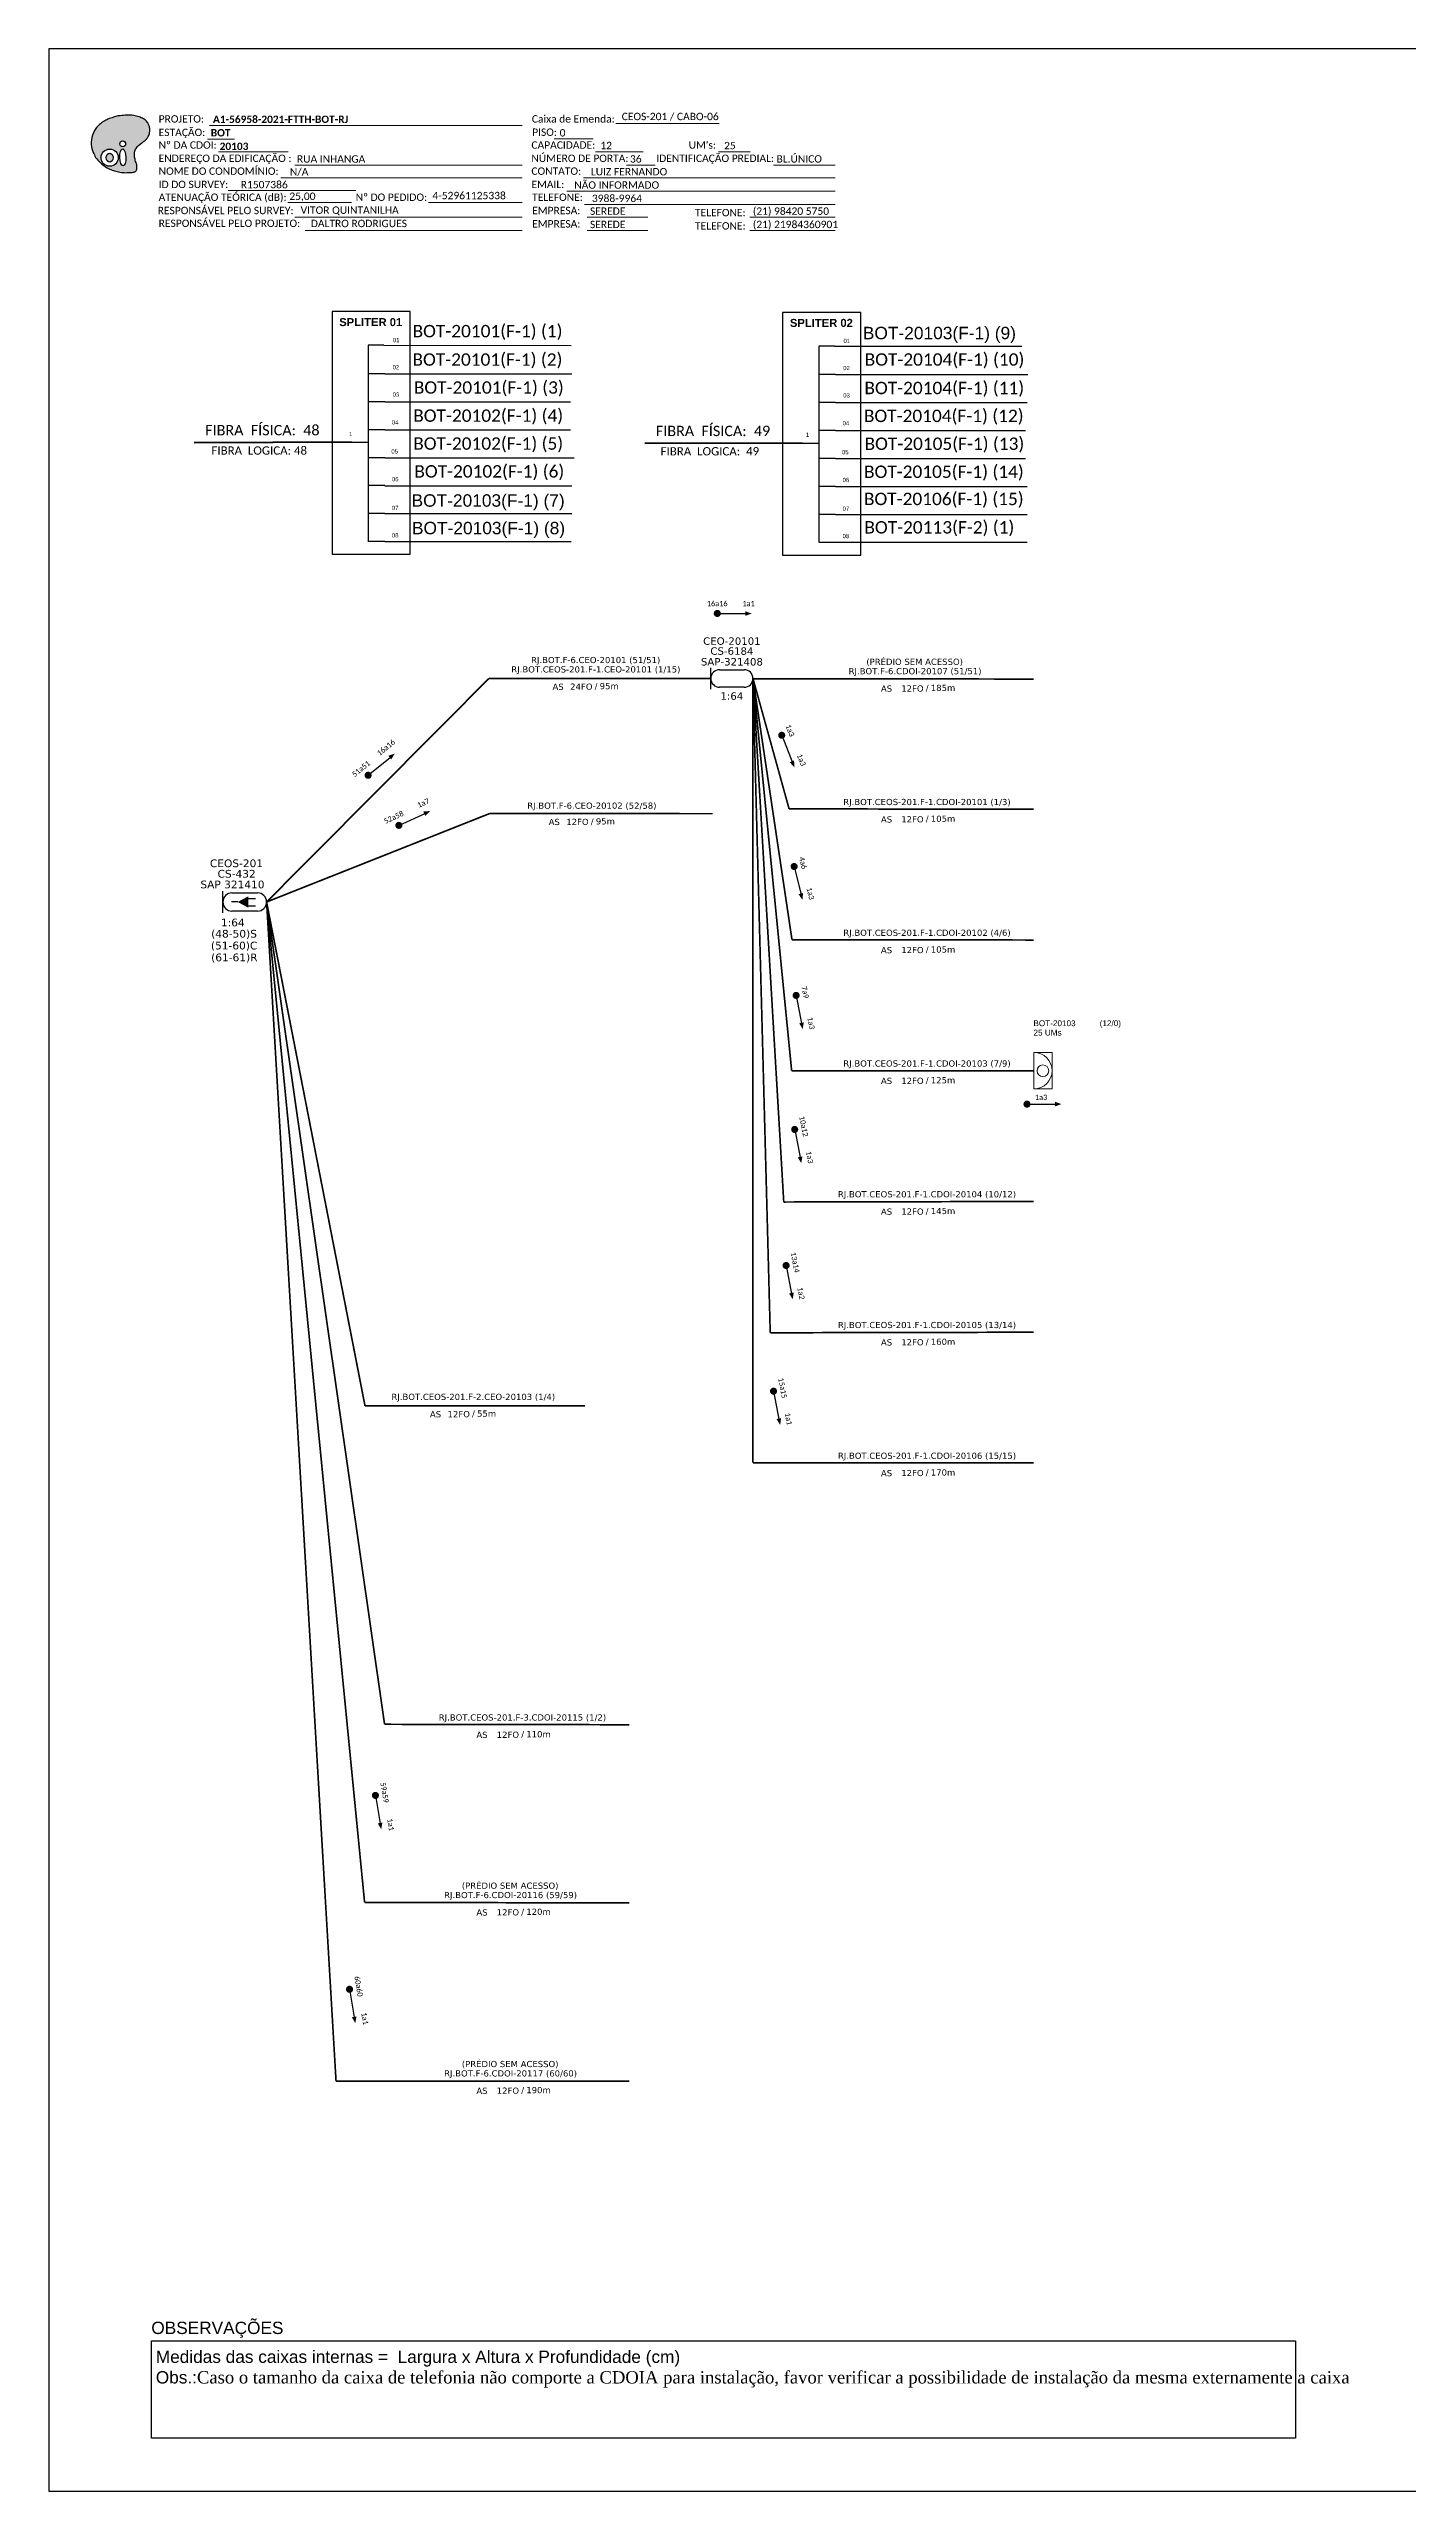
# Model space of a CAD drawing. Header units: metres. Extents: x -1286 to -445, y -500 to 94.
# Drawn here: x -1286 to -956, y -500 to 94 of the extents above; entities that cross this region are included whole.
import ezdxf
from ezdxf.enums import TextEntityAlignment as Align

# ---------------------------------------------------------------- set-up
doc = ezdxf.new("R2010")
doc.units = ezdxf.units.M
for name, color, linetype, lineweight in [("20.0-LEGENDA DOS CDO'S", 1, 'Continuous', 0), ('20.1-CDO_INTERIOR', 1, 'Continuous', 0), ('40.1-ETIQUETAS', 1, 'Continuous', 20)]:
    doc.layers.add(name, color=color, linetype=linetype, lineweight=lineweight)
for name, color, linetype in [('20.4-CEOS', 1, 'Continuous'), ('CAP a instalar', 1, 'Continuous'), ('SETA', 7, 'Continuous'), ('texto', 255, 'Continuous'), ('UNIFILAR', 7, 'Continuous')]:
    doc.layers.add(name, color=color, linetype=linetype)
doc.styles.add('ARIAL', font='arial.ttf')
doc.styles.add('siredit', font='verdana.ttf')
doc.styles.add('WMF-Calibri0', font='calibri.ttf')
doc.styles.add('WMF-Calibri1', font='calibrib.ttf')
doc.linetypes.add('FENCELINE1', pattern='A,0.25,-0.1,[133,ltypeshp.shx,S=0.1,R=0,X=-0.1,Y=0],-0.1,1', length=1.45)

# ---------------------------------------------------------------- blocks, each defined once
blk = doc.blocks.new('OI')
h = blk.add_hatch(color=40)
edge = h.paths.add_edge_path()
edge.add_spline(control_points=[(4.35, -0.67), (3.92, -0.99), (3.26, -1.5), (2.81, -2.59), (2.9, -3.5), (3.06, -4.27), (3.31, -4.85), (3.37, -5.39), (3.4, -5.88), (3.2, -6.4), (2.54, -6.61), (1.65, -6.63), (0.55, -6.67), (-0.56, -6.42), (-1.61, -6.14), (-2.77, -5.61), (-3.92, -4.77), (-4.89, -3.7), (-5.34, -2.65), (-5.6, -1.94), (-5.85, -0.96), (-5.71, 0.47), (-5.1, 2.02), (-4.14, 3.02), (-3.3, 3.61), (-2.37, 4.16), (-1.36, 4.44), (-0.56, 4.7), (0.79, 4.85), (2.24, 4.97), (3.79, 4.57), (4.67, 4.21), (5.44, 3.65), (5.76, 2.99), (6.03, 2.21), (6.01, 1.46), (5.72, 0.64), (5.31, 0.08), (4.88, -0.38), (4.51, -0.55), (4.35, -0.67)], knot_values=[0, 0, 0, 0, 1.60434, 2.417191, 3.427595, 4.282808, 4.776746, 5.304182, 5.888771, 6.258406, 6.858137, 7.79129, 8.986195, 10.124242, 11.187857, 12.242908, 13.953784, 15.414161, 16.515391, 17.349188, 17.675853, 19.552021, 21.515531, 22.568638, 23.63245, 24.621084, 25.782718, 26.745347, 27.142653, 29.870543, 31.004649, 31.921532, 32.709589, 33.801391, 34.042471, 35.192333, 35.971461, 36.628871, 37.254359, 37.836911, 37.836911, 37.836911, 37.836911], degree=3, periodic=0)
h.paths.add_polyline_path([(1.13, -0.87, -1), (-0.04, -0.87, -1)], flags=16)
edge = h.paths.add_edge_path(flags=16)
edge.add_ellipse((0.56, -3.59), major_axis=(-0.02, 1.71), ratio=0.361305, start_angle=0, end_angle=360)
h.paths.add_polyline_path([(-0.36, -3.62, -1), (-3.8, -3.62, -1)], flags=16)
edge = h.paths.add_edge_path(flags=0)
edge.add_ellipse((-2.08, -3.62), major_axis=(0, 0.885), ratio=0.758294, start_angle=0, end_angle=360)
at = {"color": 40}
for centre, radius in [((-2.08, -3.62), 1.72), ((0.54, -0.87), 0.587)]:
    blk.add_circle(centre, radius, dxfattribs=at)
blk.add_ellipse((-2.08, -3.62), major_axis=(0, 0.885), ratio=0.758294, start_param=-3.141592653589792, end_param=3.141592653589792, dxfattribs=at)
blk.add_ellipse((0.56, -3.59), major_axis=(-0.02, 1.71), ratio=0.361305, dxfattribs=at)
at = {"color": 40, "start_tangent": (-0.800898, -0.598801), "end_tangent": (-0.800898, -0.598801)}
blk.add_spline([(4.35, -0.67), (3.2, -1.78), (2.9, -2.54), (2.92, -3.55), (3.12, -4.38), (3.28, -4.85), (3.37, -5.37), (3.35, -5.95), (3.2, -6.29), (2.66, -6.55), (1.73, -6.63), (0.54, -6.62), (-0.58, -6.41), (-1.6, -6.11), (-2.56, -5.67), (-3.95, -4.67), (-4.89, -3.56), (-5.37, -2.56), (-5.64, -1.78), (-5.72, -1.46), (-5.63, 0.42), (-4.84, 2.22), (-4.13, 2.99), (-3.27, 3.62), (-2.4, 4.09), (-1.3, 4.47), (-0.37, 4.72), (0.02, 4.77), (2.75, 4.8), (3.85, 4.53), (4.69, 4.16), (5.31, 3.68), (5.85, 2.73), (5.93, 2.5), (5.94, 1.35), (5.67, 0.62), (5.29, 0.08), (4.84, -0.36), (4.35, -0.67)], degree=3, dxfattribs=at)

msp = doc.modelspace()

# ---------------------------------------------------------------- linework, layer by layer
msp.add_lwpolyline([(-1286.07, -499.81), (-445.07, -499.81), (-445.07, 94.19), (-1286.07, 94.19)], close=True)
at = {"lineweight": 0}
for points in [[(-1247.47, 72.24), (-1240.92, 72.24)], [(-1246.96, 75.52), (-1170.98, 75.52)], [(-1148.15, 76.01), (-1123.01, 76.01)], [(-1244.81, 69.17), (-1227.84, 69.17)], [(-1226.24, 65.93), (-1170.98, 65.93)], [(-1153.14, 69.17), (-1141.52, 69.17)], [(-1145.56, 65.93), (-1138.61, 65.93)], [(-1123.2, 69.17), (-1115.53, 69.17)], [(-1109.86, 65.93), (-1094.82, 65.93)], [(-1242.49, 59.75), (-1211.44, 59.75)], [(-1229.65, 62.82), (-1170.98, 62.82)], [(-1160.06, 59.58), (-1094.8, 59.58)], [(-1156.02, 62.82), (-1094.8, 62.82)], [(-1227.96, 56.79), (-1212.45, 56.79)], [(-1193.73, 56.79), (-1170.96, 56.79)], [(-1155.78, 56.34), (-1094.8, 56.34)], [(-1226.24, 53.23), (-1170.98, 53.23)], [(-1223.75, 49.99), (-1170.98, 49.99)], [(-1155.17, 53.23), (-1140.37, 53.23)], [(-1155.17, 49.99), (-1140.37, 49.99)], [(-1115.57, 53.23), (-1094.8, 53.23)], [(-1115.57, 49.99), (-1094.8, 49.99)]]:
    msp.add_lwpolyline(points, dxfattribs=at)
at = {"color": 7, "lineweight": 0}
msp.add_lwpolyline([(-1163.19, 72.28), (-1153.71, 72.28)], dxfattribs=at)
at = {"color": 7}
for points in [[(-1217.2, -28.74), (-1198.2, -28.74), (-1198.2, 30.28), (-1217.2, 30.28)], [(-1107.61, -28.93), (-1088.6, -28.93), (-1088.6, 30.09), (-1107.61, 30.09)]]:
    msp.add_lwpolyline(points, close=True, dxfattribs=at)
at = {"const_width": 0.859}
for points in [[(-1123.94, -43.12, 1), (-1123.08, -43.12, 1)], [(-1107.99, -72.36, 1), (-1107.68, -73.16, 1)], [(-1107.99, -72.36, 1), (-1107.68, -73.16, 1)], [(-1208.76, -82.76, 1), (-1208.09, -82.21, 1)], [(-1208.76, -82.76, 1), (-1208.09, -82.21, 1)], [(-1201.32, -94.84, 1), (-1200.54, -94.48, 1)], [(-1201.32, -94.84, 1), (-1200.54, -94.48, 1)], [(-1104.92, -104.25, 1), (-1104.72, -105.09, 1)], [(-1104.92, -104.25, 1), (-1104.72, -105.09, 1)], [(-1104.41, -135.6, 1), (-1104.25, -136.44, 1)], [(-1104.41, -135.6, 1), (-1104.25, -136.44, 1)], [(-1104.76, -168.2, 1), (-1104.6, -169.04, 1)], [(-1104.76, -168.2, 1), (-1104.6, -169.04, 1)], [(-1106.85, -201.29, 1), (-1106.69, -202.14, 1)], [(-1106.85, -201.29, 1), (-1106.69, -202.14, 1)], [(-1109.91, -231.85, 1), (-1109.74, -232.7, 1)], [(-1109.91, -231.85, 1), (-1109.74, -232.7, 1)], [(-1206.71, -330.17, 1), (-1206.57, -331.02, 1)], [(-1206.71, -330.17, 1), (-1206.57, -331.02, 1)], [(-1213.01, -377.32, 1), (-1212.87, -378.17, 1)], [(-1213.01, -377.32, 1), (-1212.87, -378.17, 1)]]:
    msp.add_lwpolyline(points, format="xyb", close=True, dxfattribs=at)
at = {"linetype": 'FENCELINE1', "ltscale": 7, "const_width": 0.401}
for points in [[(-1114.87, -59), (-1046.53, -59.08)], [(-1114.85, -58.86), (-1114.86, -249.67)], [(-1114.85, -58.86), (-1107.34, -186.27)], [(-1114.85, -58.86), (-1110.63, -218.07)], [(-1114.83, -58.95), (-1105.34, -122.47)], [(-1114.83, -58.95), (-1106.04, -90.65)], [(-1233.11, -113.3), (-1178.89, -91.8)], [(-1178.89, -91.8), (-1124.62, -91.82)], [(-1106.04, -90.65), (-1046.53, -90.75)], [(-1233.11, -113.3), (-1216.22, -400.12)], [(-1233.11, -113.3), (-1209.28, -356.6)], [(-1233.11, -113.3), (-1209.18, -235.84)], [(-1233.11, -113.3), (-1204.42, -313.3)], [(-1105.34, -122.47), (-1046.53, -122.55)], [(-1107.34, -186.27), (-1046.53, -186.14)], [(-1110.63, -218.07), (-1046.53, -217.94)], [(-1209.18, -235.84), (-1155.64, -235.86)], [(-1114.86, -249.67), (-1046.53, -249.74)], [(-1204.42, -313.3), (-1144.91, -313.4)], [(-1209.28, -356.6), (-1144.91, -356.75)], [(-1144.91, -400.12), (-1216.22, -400.12)]]:
    msp.add_lwpolyline(points, dxfattribs=at)
msp.add_lwpolyline([(-1048.62, -162.47, 0.859, 0.859, 1), (-1047.76, -162.47, 0.859, 0.859, 1)], format="xyseb", close=True)
for points in [[(-1104.68, -168.62), (-1103.28, -175.87)], [(-1104.68, -168.62), (-1103.28, -175.87)], [(-1106.77, -201.72), (-1105.37, -208.97)], [(-1106.77, -201.72), (-1105.37, -208.97)], [(-1109.83, -232.28), (-1108.42, -239.53)], [(-1109.83, -232.28), (-1108.42, -239.53)], [(-1206.64, -330.59), (-1205.42, -337.88)], [(-1206.64, -330.59), (-1205.42, -337.88)], [(-1212.94, -377.75), (-1211.72, -385.03)], [(-1212.94, -377.75), (-1211.72, -385.03)]]:
    msp.add_lwpolyline(points)
at = {"color": 0}
msp.add_lwpolyline([(-1261.13, -463.21), (-982.88, -463.21), (-982.88, -486.92), (-1261.13, -486.92)], close=True, dxfattribs=at)
for points in [[(-1102.82, -175.18), (-1103.08, -176.83), (-1103.94, -175.4)], [(-1102.82, -175.18), (-1103.08, -176.83), (-1103.94, -175.4)], [(-1104.9, -208.28), (-1105.17, -209.93), (-1106.03, -208.49)], [(-1104.9, -208.28), (-1105.17, -209.93), (-1106.03, -208.49)], [(-1107.96, -238.84), (-1108.23, -240.49), (-1109.09, -239.05)], [(-1107.96, -238.84), (-1108.23, -240.49), (-1109.09, -239.05)], [(-1204.94, -337.2), (-1205.24, -338.85), (-1206.07, -337.39)], [(-1204.94, -337.2), (-1205.24, -338.85), (-1206.07, -337.39)], [(-1211.24, -384.35), (-1211.54, -386), (-1212.37, -384.54)], [(-1211.24, -384.35), (-1211.54, -386), (-1212.37, -384.54)]]:
    msp.add_solid(points)
at = {"layer": '20.1-CDO_INTERIOR', "color": 1, "lineweight": 18}
msp.add_lwpolyline([(-1042.09, -158.78), (-1042.09, -149.91), (-1046.53, -149.91), (-1046.53, -158.78)], close=True, dxfattribs=at)
msp.add_circle((-1044.31, -154.34), 1.42, dxfattribs=at)
msp.add_arc((-1046.53, -154.34), 4.44, 270, 90, dxfattribs=at)
at = {"layer": '20.4-CEOS', "color": 5}
for p, q in [((-1122.94, -56.81), (-1116.97, -56.82)), ((-1116.98, -61.07), (-1122.95, -61.06))]:
    msp.add_line(p, q, dxfattribs=at)
at = {"layer": '20.4-CEOS', "color": 7}
for p, q in [((-1241.53, -111.09), (-1235.32, -111.09)), ((-1235.32, -115.52), (-1241.53, -115.52))]:
    msp.add_line(p, q, dxfattribs=at)
at = {"layer": '20.4-CEOS', "color": 5}
msp.add_lwpolyline([(-1125.08, -61.5), (-1125.07, -56.37)], dxfattribs=at)
at = {"layer": '20.4-CEOS', "color": 7}
for points in [[(-1243.75, -115.97), (-1243.75, -110.63)], [(-1237.69, -112.42), (-1235.81, -112.42)], [(-1240.14, -113.3), (-1241.63, -113.3)], [(-1237.69, -114.27), (-1235.81, -114.27)]]:
    msp.add_lwpolyline(points, dxfattribs=at)
msp.add_lwpolyline([(-1240.14, -113.3, 0, 2.73, 0), (-1237.58, -113.3, 2.73, 2.73, 0)], format="xyseb", dxfattribs=at)
at = {"layer": '20.4-CEOS', "color": 5}
for centre, start, end in [((-1122.95, -58.94), 89.92108, 269.92108), ((-1116.97, -58.94), 269.92108, 89.92108)]:
    msp.add_arc(centre, 2.13, start, end, dxfattribs=at)
at = {"layer": '20.4-CEOS', "color": 7}
for centre, start, end in [((-1241.53, -113.3), 90, 270), ((-1235.32, -113.3), 270, 90)]:
    msp.add_arc(centre, 2.21, start, end, dxfattribs=at)
at = {"layer": 'CAP a instalar', "color": 7, "linetype": 'FENCELINE1', "ltscale": 7, "const_width": 0.401}
for points in [[(-1179.02, -58.91), (-1233.11, -113.3)], [(-1179.02, -58.91), (-1125.07, -58.93)]]:
    msp.add_lwpolyline(points, dxfattribs=at)
at = {"layer": 'CAP a instalar', "color": 1, "linetype": 'FENCELINE1', "ltscale": 7, "const_width": 0.401}
for points in [[(-1114.85, -58.86), (-1105.42, -154.34)], [(-1046.53, -154.34), (-1105.42, -154.34)]]:
    msp.add_lwpolyline(points, dxfattribs=at)
at = {"layer": 'SETA'}
for points in [[(-1123.51, -43.12), (-1116.12, -43.12)], [(-1107.84, -72.76), (-1105.15, -79.64)], [(-1107.84, -72.76), (-1105.15, -79.64)], [(-1208.42, -82.48), (-1202.69, -77.82)], [(-1208.42, -82.48), (-1202.69, -77.82)], [(-1200.93, -94.66), (-1194.21, -91.59)], [(-1200.93, -94.66), (-1194.21, -91.59)], [(-1104.82, -104.67), (-1103.06, -111.85)], [(-1104.82, -104.67), (-1103.06, -111.85)], [(-1104.33, -136.02), (-1102.93, -143.27)], [(-1104.33, -136.02), (-1102.93, -143.27)], [(-1048.19, -162.47), (-1040.8, -162.47)]]:
    msp.add_lwpolyline(points, dxfattribs=at)
for points in [[(-1116.72, -42.58), (-1115.14, -43.15), (-1116.72, -43.72)], [(-1203.52, -77.74), (-1201.94, -77.19), (-1202.8, -78.63)], [(-1203.52, -77.74), (-1201.94, -77.19), (-1202.8, -78.63)], [(-1104.82, -78.88), (-1104.78, -80.55), (-1105.89, -79.29)], [(-1104.82, -78.88), (-1104.78, -80.55), (-1105.89, -79.29)], [(-1195, -91.3), (-1193.33, -91.17), (-1194.52, -92.34)], [(-1195, -91.3), (-1193.33, -91.17), (-1194.52, -92.34)], [(-1102.63, -111.13), (-1102.81, -112.8), (-1103.74, -111.4)], [(-1102.63, -111.13), (-1102.81, -112.8), (-1103.74, -111.4)], [(-1102.47, -142.58), (-1102.73, -144.24), (-1103.59, -142.8)], [(-1102.47, -142.58), (-1102.73, -144.24), (-1103.59, -142.8)], [(-1041.39, -161.88), (-1039.82, -162.45), (-1041.39, -163.03)]]:
    msp.add_solid(points, dxfattribs=at)
at = {"layer": 'UNIFILAR', "color": 7, "linetype": 'Continuous'}
for p, q in [((-1208.44, 22.09), (-1208.44, -25.68)), ((-1204.57, 22.09), (-1208.44, 22.09)), ((-1098.84, 21.9), (-1098.84, -25.87)), ((-1094.98, 21.9), (-1098.84, 21.9)), ((-1204.37, 15.18), (-1208.24, 15.18)), ((-1094.78, 14.99), (-1098.65, 14.99)), ((-1204.37, 8.37), (-1208.24, 8.37)), ((-1094.78, 8.18), (-1098.65, 8.18)), ((-1204.37, 1.53), (-1208.24, 1.53)), ((-1094.78, 1.34), (-1098.65, 1.34)), ((-1212.45, -1.48), (-1208.45, -1.48)), ((-1204.37, -5.25), (-1208.24, -5.25)), ((-1102.86, -1.67), (-1098.86, -1.67)), ((-1094.78, -5.44), (-1098.65, -5.44)), ((-1204.37, -12.04), (-1208.24, -12.04)), ((-1094.78, -12.22), (-1098.65, -12.22)), ((-1204.37, -18.84), (-1208.24, -18.84)), ((-1094.78, -19.03), (-1098.65, -19.03)), ((-1204.37, -25.64), (-1208.24, -25.64)), ((-1094.78, -25.83), (-1098.65, -25.83))]:
    msp.add_line(p, q, dxfattribs=at)
at = {"layer": 'UNIFILAR', "color": 10, "linetype": 'Continuous'}
for p, q in [((-1204.57, 22.09), (-1159.06, 22.08)), ((-1094.98, 21.9), (-1049.47, 21.89)), ((-1204.37, 15.18), (-1158.86, 15.17)), ((-1094.78, 14.99), (-1047.98, 14.98)), ((-1204.37, 8.38), (-1159.2, 8.38)), ((-1094.78, 8.2), (-1048.18, 8.19)), ((-1204.37, 1.54), (-1159.2, 1.53)), ((-1094.78, 1.35), (-1048.59, 1.34)), ((-1204.37, -5.25), (-1158.35, -5.26)), ((-1094.78, -5.43), (-1048.59, -5.44)), ((-1204.38, -12.06), (-1158.86, -12.07)), ((-1094.78, -12.22), (-1048.18, -12.23)), ((-1204.37, -18.83), (-1158.86, -18.83)), ((-1094.78, -19.02), (-1048.18, -19.03)), ((-1204.37, -25.61), (-1159.06, -25.62)), ((-1094.78, -25.81), (-1048.18, -25.82))]:
    msp.add_line(p, q, dxfattribs=at)
at = {"layer": 'UNIFILAR', "color": 1, "linetype": 'Continuous', "lineweight": 60}
for p, q in [((-1212.45, -1.48), (-1250.72, -1.6)), ((-1102.86, -1.67), (-1141.12, -1.79))]:
    msp.add_line(p, q, dxfattribs=at)

# ---------------------------------------------------------------- block references
at = {"color": 7, "xscale": 1.213923925163967, "yscale": 1.213923925163967, "zscale": 1.213923925163967, "rotation": 0.1532896023949059}
msp.add_blockref('OI', (-1268.76, 72.14), dxfattribs=at)

# ---------------------------------------------------------------- texts
at = {"lineweight": 0, "style": 'WMF-Calibri0'}
for s, height, p in [('PROJETO:', 1.793, (-1259.36, 76.26)), ('Caixa de Emenda:', 1.7927, (-1168.6, 76.26)), ('ESTAÇÃO:', 1.793, (-1259.36, 72.98)), ('Nº DA CDOI:', 1.7927, (-1259.36, 69.91)), ('CAPACIDADE:', 1.7927, (-1168.71, 69.91)), ("UM's:", 1.793, (-1130.47, 69.91)), ('ENDEREÇO DA EDIFICAÇÃO :', 1.7927, (-1259.36, 66.68)), ('NOME DO CONDOMÍNIO:', 1.7927, (-1259.36, 63.56)), ('CONTATO:', 1.793, (-1168.71, 63.56)), ('NÚMERO DE PORTA:', 1.7927, (-1168.71, 66.68)), ('IDENTIFICAÇÃO PREDIAL:', 1.7927, (-1138.34, 66.68)), ('ATENUAÇÃO TEÓRICA (dB):', 1.7927, (-1259.36, 57.21)), ('ID DO SURVEY:', 1.7927, (-1259.36, 60.33)), ('EMAIL:', 1.793, (-1168.71, 60.33)), ('RESPONSÁVEL PELO SURVEY:', 1.7927, (-1259.6, 53.98)), ('Nº DO PEDIDO:', 1.7927, (-1211.44, 57.21)), ('TELEFONE:', 1.793, (-1168.53, 57.21)), ('EMPRESA:', 1.793, (-1168.53, 53.98)), ('TELEFONE:', 1.793, (-1128.93, 53.47)), ('RESPONSÁVEL PELO PROJETO:', 1.7927, (-1259.36, 50.87)), ('EMPRESA:', 1.793, (-1168.53, 50.74)), ('TELEFONE:', 1.793, (-1128.93, 50.24))]:
    msp.add_text(s, height=height, dxfattribs=at).set_placement(p)
for s, height, style, p in [('A1-56958-2021-FTTH-BOT-RJ', 1.7927, 'WMF-Calibri1', (-1246.16, 76.17)), ('CEOS-201 / CABO-06', 1.7927, 'WMF-Calibri0', (-1146.75, 76.85)), ('BOT', 1.793, 'WMF-Calibri1', (-1246.68, 72.89)), ('12', 1.793, 'WMF-Calibri0', (-1151.96, 69.79)), ('25', 1.793, 'WMF-Calibri0', (-1121.85, 69.77)), ('RUA INHANGA', 1.7927, 'WMF-Calibri0', (-1225.73, 66.52)), ('36', 1.793, 'WMF-Calibri0', (-1144.74, 66.53)), ('BL.ÚNICO', 1.793, 'WMF-Calibri0', (-1109.1, 66.53)), ('R1507386', 1.793, 'WMF-Calibri0', (-1239.4, 60.28)), ('N/A', 1.793, 'WMF-Calibri0', (-1227.45, 63.39)), ('4-52961125338', 1.7927, 'WMF-Calibri0', (-1192.78, 57.62)), ('NÃO INFORMADO', 1.7927, 'WMF-Calibri0', (-1158.28, 60.18)), ('LUIZ FERNANDO', 1.7927, 'WMF-Calibri0', (-1154.25, 63.42)), ('25,00', 1.793, 'WMF-Calibri0', (-1227.58, 57.45)), ('VITOR QUINTANILHA', 1.7927, 'WMF-Calibri0', (-1224.84, 54.07)), ('SEREDE', 1.793, 'WMF-Calibri0', (-1154.47, 53.83)), ('3988-9964', 1.793, 'WMF-Calibri0', (-1154, 56.94)), ('(21) 98420 5750', 1.7927, 'WMF-Calibri0', (-1114.86, 53.83)), ('DALTRO RODRIGUES', 1.7927, 'WMF-Calibri0', (-1222.35, 50.83)), ('SEREDE', 1.793, 'WMF-Calibri0', (-1154.47, 50.59)), ('(21) 21984360901', 1.7927, 'WMF-Calibri0', (-1114.86, 50.59)), ('OBSERVAÇÕES', 3, 'ARIAL', (-1261.15, -461.59))]:
    msp.add_text(s, height=height, dxfattribs=dict(style=style)).set_placement(p)
at = {"style": 'WMF-Calibri1'}
msp.add_text('20103', height=1.793, dxfattribs=at).set_placement((-1241.03, 69.6), align=Align.CENTER)
at = {"color": 7, "lineweight": 0, "style": 'WMF-Calibri0'}
msp.add_text('PISO:', height=1.793, dxfattribs=at).set_placement((-1168.53, 73.03))
at = {"color": 7, "style": 'WMF-Calibri0'}
msp.add_text('0', height=1.79, dxfattribs=at).set_placement((-1161.84, 72.88))
at = {"style": 'siredit'}
for s, p in [('RJ.BOT.F-6.CDOI-20107 (51/51)', (-1075.41, -57.16)), ('(PRÉDIO SEM ACESSO)', (-1075.51, -54.88)), ('RJ.BOT.F-6.CEO-20102 (52/58)', (-1154.01, -89.87)), ('RJ.BOT.CEOS-201.F-1.CDOI-20101 (1/3)', (-1072.51, -88.98)), ('RJ.BOT.CEOS-201.F-1.CDOI-20102 (4/6)', (-1072.51, -120.78)), ('RJ.BOT.CEOS-201.F-1.CDOI-20104 (10/12)', (-1072.51, -184.38)), ('RJ.BOT.CEOS-201.F-1.CDOI-20105 (13/14)', (-1072.51, -216.18)), ('RJ.BOT.CEOS-201.F-2.CEO-20103 (1/4)', (-1182.85, -233.66)), ('RJ.BOT.CEOS-201.F-1.CDOI-20106 (15/15)', (-1072.51, -247.98)), ('RJ.BOT.CEOS-201.F-3.CDOI-20115 (1/2)', (-1170.89, -311.63)), ('RJ.BOT.F-6.CDOI-20116 (59/59)', (-1173.78, -354.82)), ('(PRÉDIO SEM ACESSO)', (-1173.88, -352.54)), ('RJ.BOT.F-6.CDOI-20117 (60/60)', (-1173.78, -398.2)), ('(PRÉDIO SEM ACESSO)', (-1173.88, -395.92))]:
    msp.add_text(s, height=1.5036, dxfattribs=at).set_placement(p, align=Align.MIDDLE_CENTER)
for s, height, p in [('AS ', 1.504, (-1080.33, -61.39)), ('12FO', 1.504, (-1073.33, -61.37)), ('/', 1.5, (-1072.12, -61.23)), ('AS', 1.504, (-1161.79, -93.84)), ('12FO', 1.504, (-1154.79, -93.82)), ('/', 1.5, (-1153.58, -93.68)), ('AS ', 1.504, (-1080.33, -93.21)), ('12FO', 1.504, (-1073.33, -93.19)), ('/', 1.5, (-1072.12, -93.05)), ('AS ', 1.504, (-1080.33, -125.01)), ('12FO', 1.504, (-1073.33, -124.99)), ('/', 1.5, (-1072.12, -124.85)), ('AS ', 1.504, (-1080.33, -188.61)), ('12FO', 1.504, (-1073.33, -188.59)), ('/', 1.5, (-1072.12, -188.45)), ('AS ', 1.504, (-1080.33, -220.41)), ('12FO', 1.504, (-1073.33, -220.38)), ('/', 1.5, (-1072.12, -220.25)), ('AS', 1.504, (-1190.67, -237.89)), ('12FO', 1.504, (-1183.67, -237.86)), ('/', 1.5, (-1182.45, -237.72)), ('AS ', 1.504, (-1080.33, -252.21)), ('12FO', 1.504, (-1073.33, -252.18)), ('/', 1.5, (-1072.12, -252.04)), ('AS ', 1.504, (-1178.71, -315.86)), ('12FO', 1.504, (-1171.71, -315.84)), ('/', 1.5, (-1170.49, -315.7)), ('AS ', 1.504, (-1178.71, -359.05)), ('12FO', 1.504, (-1171.71, -359.03)), ('/', 1.5, (-1170.49, -358.89)), ('AS ', 1.504, (-1178.71, -402.43)), ('12FO', 1.504, (-1171.71, -402.4)), ('/', 1.5, (-1170.49, -402.26))]:
    msp.add_text(s, height=height, dxfattribs=at).set_placement(p, align=Align.MIDDLE_RIGHT)
for s, p in [('185m', (-1071.58, -61.23)), ('95m', (-1153.04, -93.68)), ('105m', (-1071.58, -93.05)), ('105m', (-1071.58, -124.85)), ('145m', (-1071.58, -188.45)), ('160m', (-1071.58, -220.25)), ('55m', (-1181.92, -237.72)), ('170m', (-1071.58, -252.04)), ('110m', (-1169.96, -315.7)), ('120m', (-1169.96, -358.89)), ('190m', (-1169.96, -402.26))]:
    msp.add_text(s, height=1.504, dxfattribs=at).set_placement(p, align=Align.MIDDLE_LEFT)
at = {"style": 'ARIAL'}
for s, insert, char_height, width, attachment_point in [('\\C7;\\fCalibri|b0|i0|c0|p34;1a3', (-1044.76, -160.81), 1.2891, 21.7927, 5), ('Medidas das caixas internas =  Largura x Altura x Profundidade (cm)\\PObs.:{\\fTimes New Roman|b0|i0|c0|p16;Caso o tamanho da caixa de telefonia não comporte a CDOIA para instalação, favor verificar a possibilidade de instalação da mesma externamente a caixa}', (-1260.06, -465.62), 3, 277.1819, 1)]:
    msp.add_mtext(s, dxfattribs=dict(at, insert=insert, char_height=char_height, width=width, attachment_point=attachment_point))
at = {"char_height": 1.2891, "width": 21.7927, "attachment_point": 5}
for s, insert, rotation in [('\\C7;\\fCalibri|b0|i0|c0|p34;1a3', (-1101.05, -175.38), 280.93841), ('\\C7;\\fCalibri|b0|i0|c0|p34;13a14', (-1104.57, -200.95), 280.93841), ('\\C7;\\fCalibri|b0|i0|c0|p34;1a2', (-1103.14, -208.48), 280.93841), ('\\C7;\\fCalibri|b0|i0|c0|p34;15a15', (-1107.62, -231.51), 280.93841), ('\\C7;\\fCalibri|b0|i0|c0|p34;1a1', (-1106.2, -239.04), 280.93841), ('\\C7;\\fCalibri|b0|i0|c0|p34;59a59', (-1204.42, -329.89), 279.54111), ('\\C7;\\fCalibri|b0|i0|c0|p34;1a1', (-1202.93, -337.71), 279.54111), ('\\C7;\\fCalibri|b0|i0|c0|p34;60a60', (-1210.72, -377.04), 279.54111), ('\\C7;\\fCalibri|b0|i0|c0|p34;1a1', (-1209.23, -384.87), 279.54111)]:
    msp.add_mtext(s, dxfattribs=dict(at, insert=insert, rotation=rotation))
at = {"layer": "20.0-LEGENDA DOS CDO'S", "color": 1, "style": 'ARIAL'}
for s, p in [('BOT-20103', (-1046.62, -143.5)), ('(12/0)', (-1030.51, -143.5)), ('25 UMs', (-1046.61, -145.78))]:
    msp.add_text(s, height=1.421, dxfattribs=at).set_placement(p)
at = {"layer": '20.4-CEOS', "color": 7, "style": 'siredit'}
for s, p in [('CEOS-201', (-1240.43, -102.95)), ('CS-432', (-1240.4, -105.5)), ('SAP 321410', (-1241.41, -108.1)), ('1:64', (-1241.33, -117.35)), ('(51-60)C', (-1241.01, -122.96)), ('(48-50)S', (-1241.03, -120.08)), ('(61-61)R', (-1240.96, -125.84))]:
    msp.add_text(s, height=1.876, dxfattribs=at).set_placement(p, align=Align.TOP_CENTER)
at = {"layer": '20.4-CEOS', "color": 5, "style": 'siredit'}
for tag, text, p in [('CEO-20101', 'CEOSXXX', (-1119.95, -48.95)), ('CS-6184', 'CS-XXXX', (-1119.95, -51.37)), ('SAP-321408', 'SAP 321408', (-1119.95, -53.98)), ('1:64', '1:XX', (-1119.96, -62.31))]:
    msp.add_attdef(tag, text=text, height=1.803, rotation=359.92108, dxfattribs=at).set_placement(p, align=Align.TOP_CENTER)
at = {"layer": '40.1-ETIQUETAS', "color": 7, "style": 'siredit'}
for s, p in [('RJ.BOT.CEOS-201.F-1.CEO-20101 (1/15)', (-1153.04, -56.73)), ('RJ.BOT.F-6.CEO-20101 (51/51)', (-1153.08, -54.45))]:
    msp.add_text(s, height=1.5036, dxfattribs=at).set_placement(p, align=Align.MIDDLE_CENTER)
for s, height, p in [('AS', 1.504, (-1160.86, -60.96)), ('24FO', 1.504, (-1153.86, -60.93)), ('/', 1.5, (-1152.64, -60.79))]:
    msp.add_text(s, height=height, dxfattribs=at).set_placement(p, align=Align.MIDDLE_RIGHT)
msp.add_text('95m', height=1.504, dxfattribs=at).set_placement((-1152.11, -60.79), align=Align.MIDDLE_LEFT)
at = {"layer": '40.1-ETIQUETAS', "color": 1, "style": 'siredit'}
msp.add_text('RJ.BOT.CEOS-201.F-1.CDOI-20103 (7/9)', height=1.5036, dxfattribs=at).set_placement((-1072.51, -152.58), align=Align.MIDDLE_CENTER)
for s, height, p in [('AS ', 1.504, (-1080.33, -156.81)), ('12FO', 1.504, (-1073.33, -156.79)), ('/', 1.5, (-1072.12, -156.65))]:
    msp.add_text(s, height=height, dxfattribs=at).set_placement(p, align=Align.MIDDLE_RIGHT)
msp.add_text('125m', height=1.504, dxfattribs=at).set_placement((-1071.58, -156.65), align=Align.MIDDLE_LEFT)
at = {"layer": 'texto', "color": 1, "style": 'ARIAL'}
for s, p in [('BOT-20103(F-1) (9)', (-1088.11, 23.57)), ('BOT-20103(F-1) (7)', (-1197.86, -17.16)), ('BOT-20103(F-1) (8)', (-1197.76, -23.86))]:
    msp.add_text(s, height=3.0175, dxfattribs=at).set_placement(p)
at = {"layer": 'texto'}
for s, insert, char_height, width, attachment_point in [('{\\fArial|b1|i0|c0|p34;\\H1x;\\C10;SPLITER 01}', (-1207.79, 27.72), 1.9528, 19.008, 5), ('\\C7;\\fArial|b0|i0|;\\H1.0273588255048;01 ', (-1201.6, 23.35), 1.9528, 3.9163, 5), ('{\\fCalibri|b0|i0|c0|p34;\\C7;BOT-20101(F-1) (1)}', (-1197.61, 27.05), 3.0175, 74.1359, 1), ('{\\fArial|b1|i0|c0|p34;\\C10;SPLITER 02}', (-1098.19, 27.53), 1.9528, 18.2841, 5), ('\\C7;\\fCalibri|b0|i0|c0|p34;BOT-20101(F-1) (2)', (-1197.63, 20.14), 3.0175, 74.1359, 1), ('\\C7;\\fArial|b0|i0|;\\H1.0273588255048;01 ', (-1092.01, 23.16), 1.9528, 3.9163, 5), ('\\C7;\\fCalibri|b0|i0|c0|p34;BOT-20104(F-1) (10)', (-1087.67, 20.15), 3.0175, 122.7824, 1), ('\\C7;\\fArial|b0|i0|;\\H1.0273588255048;02 ', (-1201.66, 16.75), 1.9528, 4.134, 5), ('{\\fCalibri|b0|i0|c0|p34;\\C7;BOT-20101(F-1) (3)}', (-1197.3, 13.34), 3.0175, 74.1359, 1), ('\\C7;\\fArial|b0|i0|;\\H1.0273588255048;02 ', (-1092.07, 16.56), 1.9528, 4.134, 5), ('\\C7;\\fCalibri|b0|i0|c0|p34;BOT-20104(F-1) (11)', (-1087.72, 13.22), 3.0175, 104.6457, 1), ('\\C7;\\fArial|b0|i0|;\\H1.0273588255048;03 ', (-1201.66, 10.1), 1.9528, 3.8016, 5), ('\\C7;\\fCalibri|b0|i0|c0|p34;BOT-20102(F-1) (4)', (-1197.45, 6.5), 3.0175, 118.9166, 1), ('\\C7;\\fArial|b0|i0|;\\H1.0273588255048;03 ', (-1092.07, 9.91), 1.9528, 3.8016, 5), ('\\C7;\\fCalibri|b0|i0|c0|p34;BOT-20104(F-1) (12)', (-1087.85, 6.44), 3.0175, 101.2175, 1), ('\\C7;\\fCalibri|b0|i0|c0|p34;FIBRA  FÍSICA:  48', (-1234.14, 1.44), 2.5145, 38.016, 5), ('\\C7;\\fArial|b0|i0|;\\H1.0273588255048;1', (-1212.64, 0.53), 1.9528, 1.9343, 5), ('\\C7;\\fArial|b0|i0|;\\H1.0273588255048;04 ', (-1201.83, 3.34), 1.9528, 4.134, 5), ('\\C7;\\fCalibri|b0|i0|c0|p34;BOT-20102(F-1) (5)', (-1197.45, -0.29), 3.0175, 118.9166, 1), ('\\C7;\\fCalibri|b0|i0|c0|p34;FIBRA  FÍSICA:  49', (-1124.54, 1.25), 2.5145, 38.016, 5), ('\\C7;\\fArial|b0|i0|;\\H1.0273588255048;1', (-1101.56, 0.34), 1.9528, 1.9343, 5), ('\\C7;\\fArial|b0|i0|;\\H1.0273588255048;04 ', (-1092.23, 3.15), 1.9528, 4.134, 5), ('\\C7;\\fCalibri|b0|i0|c0|p34;BOT-20105(F-1) (13) ', (-1087.69, -0.34), 3.0175, 96.4465, 1), ('\\C7;\\fCalibri|b0|i0|c0|p34;FIBRA  LOGICA: 48', (-1234.9, -3.51), 2.0117, 38.016, 5), ('\\C7;\\fArial|b0|i0|;\\H1.0273588255048;05 ', (-1201.97, -3.72), 1.9528, 5.0844, 5), ('\\C7;\\fCalibri|b0|i0|c0|p34;FIBRA  LOGICA:  49', (-1125.31, -3.7), 2.0117, 38.016, 5), ('\\C7;\\fArial|b0|i0|;\\H1.0273588255048;05 ', (-1092.38, -3.9), 1.9528, 5.0844, 5), ('\\C7;\\fArial|b0|i0|;\\H1.0273588255048;06 ', (-1201.83, -10.47), 1.9528, 4.134, 5), ('\\C7;\\fCalibri|b0|i0|c0|p34;BOT-20102(F-1) (6)', (-1197.18, -7.06), 3.0175, 91.3334, 1), ('\\C7;\\fArial|b0|i0|;\\H1.0273588255048;06 ', (-1092.23, -10.66), 1.9528, 4.134, 5), ('\\C7;\\fCalibri|b0|i0|c0|p34;BOT-20105(F-1) (14)', (-1087.82, -7.15), 3.0175, 79.4608, 1), ('\\C7;\\fArial|b0|i0|;\\H1.0273588255048;07 ', (-1201.83, -17.47), 1.9528, 4.134, 5), ('\\C7;\\fArial|b0|i0|;\\H1.0273588255048;07 ', (-1092.23, -17.65), 1.9528, 4.134, 5), ('\\pt78.45432;{\\fCalibri|b0|i0|c0|p34;\\C7;BOT-20106(F-1) (15)}', (-1087.84, -13.76), 3.0175, 92.0618, 1), ('\\C7;\\fArial|b0|i0|;\\H1.0273588255048;08 ', (-1201.83, -24.12), 1.9528, 4.134, 5), ('\\C7;\\fCalibri|b0|i0|c0|p34;BOT-20113(F-2) (1)', (-1087.73, -20.67), 3.0175, 51.7425, 1), ('\\C7;\\fArial|b0|i0|;\\H1.0273588255048;08 ', (-1092.23, -24.31), 1.9528, 4.134, 5), ('\\C7;\\fCalibri|b0|i0|c0|p34;16a16', (-1123.53, -40.72), 1.2891, 21.7927, 5), ('\\C7;\\fCalibri|b0|i0|c0|p34;1a1', (-1115.9, -40.72), 1.2891, 21.7927, 5)]:
    msp.add_mtext(s, dxfattribs=dict(at, insert=insert, char_height=char_height, width=width, attachment_point=attachment_point))
at = {"layer": 'texto', "char_height": 1.2891, "width": 21.7927, "attachment_point": 5}
for s, insert, rotation in [('\\C7;\\fCalibri|b0|i0|c0|p34;1a3', (-1105.81, -71.61), 291.34026), ('\\C7;\\fCalibri|b0|i0|c0|p34;16a16', (-1204.07, -75.74), 39.12341), ('\\C7;\\fCalibri|b0|i0|c0|p34;51a51', (-1210.14, -80.9), 39.12341), ('\\C7;\\fCalibri|b0|i0|c0|p34;1a3', (-1103.05, -78.76), 291.34026), ('\\C7;\\fCalibri|b0|i0|c0|p34;1a7', (-1195.02, -89.23), 24.60199), ('\\C7;\\fCalibri|b0|i0|c0|p34;52a58', (-1202.19, -92.7), 24.60199), ('\\C7;\\fCalibri|b0|i0|c0|p34;4a6', (-1102.66, -103.8), 283.80081), ('\\C7;\\fCalibri|b0|i0|c0|p34;1a3', (-1100.86, -111.25), 283.80081), ('\\C7;\\fCalibri|b0|i0|c0|p34;7a9', (-1102.13, -135.26), 280.93841), ('\\C7;\\fCalibri|b0|i0|c0|p34;1a3', (-1100.7, -142.78), 280.93841), ('\\C7;\\fCalibri|b0|i0|c0|p34;10a12', (-1102.48, -167.86), 280.93841)]:
    msp.add_mtext(s, dxfattribs=dict(at, insert=insert, rotation=rotation))

doc.saveas('drawing.dxf')
